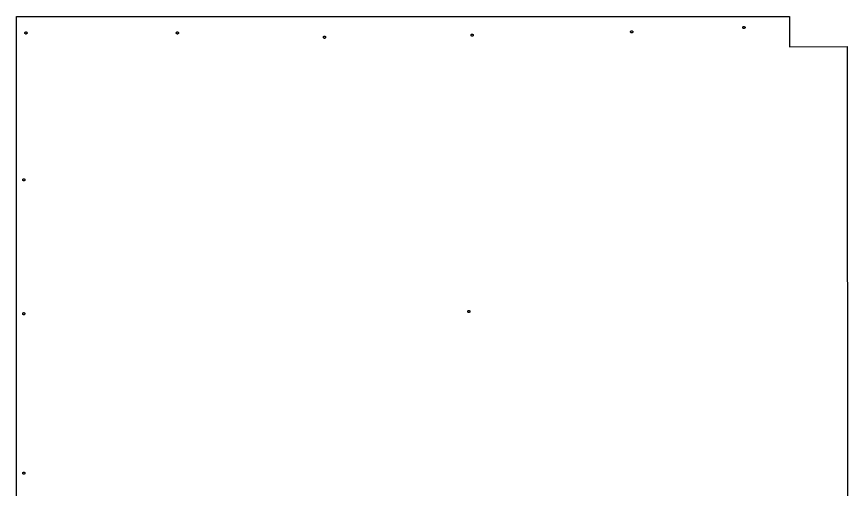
# Model space of a CAD drawing. Extents: x 139 to 9870, y -9196 to -71.
# Drawn here: x 4809 to 6334, y -3972 to -3103 of the extents above; entities that cross this region are included whole.
import ezdxf

# ---------------------------------------------------------------- set-up
doc = ezdxf.new("R2010")
doc.units = 0
doc.layers.add('Default_Layer', color=1, linetype='CONTINUOUS')

msp = doc.modelspace()

# ---------------------------------------------------------------- linework, layer by layer
at = {"layer": 'Default_Layer'}
msp.add_lwpolyline([(4809.4, -5718.8), (4809.4, -3102.6), (6228.4, -3102.6), (6228.4, -3158), (6334, -3157.6), (6334.5, -4023.2)], dxfattribs=at)
for points in [[(6144.5, -3120.6), (6144.7, -3120.6), (6144.9, -3120.6), (6145.1, -3120.7), (6145.3, -3120.8), (6145.5, -3120.8), (6145.6, -3120.9), (6145.8, -3121.1), (6145.9, -3121.2), (6146.1, -3121.3), (6146.2, -3121.5), (6146.3, -3121.6), (6146.4, -3121.8), (6146.4, -3122), (6146.5, -3122.2), (6146.5, -3122.4), (6146.5, -3122.6), (6146.5, -3122.8), (6146.5, -3123), (6146.4, -3123.2), (6146.4, -3123.4), (6146.3, -3123.6), (6146.2, -3123.7), (6146.1, -3123.9), (6145.9, -3124), (6145.8, -3124.1), (6145.6, -3124.3), (6145.5, -3124.4), (6145.3, -3124.4), (6145.1, -3124.5), (6144.9, -3124.6), (6144.7, -3124.6), (6144.5, -3124.6), (6144.3, -3124.6), (6144.1, -3124.6), (6143.9, -3124.5), (6143.7, -3124.4), (6143.6, -3124.4), (6143.4, -3124.3), (6143.2, -3124.1), (6143.1, -3124), (6143, -3123.9), (6142.9, -3123.7), (6142.8, -3123.6), (6142.7, -3123.4), (6142.6, -3123.2), (6142.6, -3123), (6142.5, -3122.8), (6142.5, -3122.6), (6142.5, -3122.4), (6142.6, -3122.2), (6142.6, -3122), (6142.7, -3121.8), (6142.8, -3121.6), (6142.9, -3121.5), (6143, -3121.3), (6143.1, -3121.2), (6143.2, -3121.1), (6143.4, -3120.9), (6143.6, -3120.8), (6143.7, -3120.8), (6143.9, -3120.7), (6144.1, -3120.6), (6144.3, -3120.6), (6144.5, -3120.6)], [(4826.5, -3130.6), (4826.7, -3130.6), (4826.9, -3130.6), (4827.1, -3130.7), (4827.3, -3130.8), (4827.5, -3130.8), (4827.6, -3130.9), (4827.8, -3131.1), (4827.9, -3131.2), (4828.1, -3131.3), (4828.2, -3131.5), (4828.3, -3131.6), (4828.4, -3131.8), (4828.4, -3132), (4828.5, -3132.2), (4828.5, -3132.4), (4828.5, -3132.6), (4828.5, -3132.8), (4828.5, -3133), (4828.4, -3133.2), (4828.4, -3133.4), (4828.3, -3133.6), (4828.2, -3133.7), (4828.1, -3133.9), (4827.9, -3134), (4827.8, -3134.1), (4827.6, -3134.3), (4827.5, -3134.4), (4827.3, -3134.4), (4827.1, -3134.5), (4826.9, -3134.6), (4826.7, -3134.6), (4826.5, -3134.6), (4826.3, -3134.6), (4826.1, -3134.6), (4825.9, -3134.5), (4825.7, -3134.4), (4825.6, -3134.4), (4825.4, -3134.3), (4825.2, -3134.1), (4825.1, -3134), (4825, -3133.9), (4824.9, -3133.7), (4824.8, -3133.6), (4824.7, -3133.4), (4824.6, -3133.2), (4824.6, -3133), (4824.5, -3132.8), (4824.5, -3132.6), (4824.5, -3132.4), (4824.6, -3132.2), (4824.6, -3132), (4824.7, -3131.8), (4824.8, -3131.6), (4824.9, -3131.5), (4825, -3131.3), (4825.1, -3131.2), (4825.2, -3131.1), (4825.4, -3130.9), (4825.6, -3130.8), (4825.7, -3130.8), (4825.9, -3130.7), (4826.1, -3130.6), (4826.3, -3130.6), (4826.5, -3130.6)], [(5104.5, -3130.6), (5104.7, -3130.6), (5104.9, -3130.6), (5105.1, -3130.7), (5105.3, -3130.8), (5105.5, -3130.8), (5105.6, -3130.9), (5105.8, -3131.1), (5105.9, -3131.2), (5106.1, -3131.3), (5106.2, -3131.5), (5106.3, -3131.6), (5106.4, -3131.8), (5106.4, -3132), (5106.5, -3132.2), (5106.5, -3132.4), (5106.5, -3132.6), (5106.5, -3132.8), (5106.5, -3133), (5106.4, -3133.2), (5106.4, -3133.4), (5106.3, -3133.6), (5106.2, -3133.7), (5106.1, -3133.9), (5105.9, -3134), (5105.8, -3134.1), (5105.6, -3134.3), (5105.5, -3134.4), (5105.3, -3134.4), (5105.1, -3134.5), (5104.9, -3134.6), (5104.7, -3134.6), (5104.5, -3134.6), (5104.3, -3134.6), (5104.1, -3134.6), (5103.9, -3134.5), (5103.7, -3134.4), (5103.6, -3134.4), (5103.4, -3134.3), (5103.2, -3134.1), (5103.1, -3134), (5103, -3133.9), (5102.9, -3133.7), (5102.8, -3133.6), (5102.7, -3133.4), (5102.6, -3133.2), (5102.6, -3133), (5102.5, -3132.8), (5102.5, -3132.6), (5102.5, -3132.4), (5102.6, -3132.2), (5102.6, -3132), (5102.7, -3131.8), (5102.8, -3131.6), (5102.9, -3131.5), (5103, -3131.3), (5103.1, -3131.2), (5103.2, -3131.1), (5103.4, -3130.9), (5103.6, -3130.8), (5103.7, -3130.8), (5103.9, -3130.7), (5104.1, -3130.6), (5104.3, -3130.6), (5104.5, -3130.6)], [(5374.5, -3138.6), (5374.7, -3138.6), (5374.9, -3138.6), (5375.1, -3138.7), (5375.3, -3138.8), (5375.5, -3138.8), (5375.6, -3138.9), (5375.8, -3139.1), (5375.9, -3139.2), (5376.1, -3139.3), (5376.2, -3139.5), (5376.3, -3139.6), (5376.4, -3139.8), (5376.4, -3140), (5376.5, -3140.2), (5376.5, -3140.4), (5376.5, -3140.6), (5376.5, -3140.8), (5376.5, -3141), (5376.4, -3141.2), (5376.4, -3141.4), (5376.3, -3141.6), (5376.2, -3141.7), (5376.1, -3141.9), (5375.9, -3142), (5375.8, -3142.1), (5375.6, -3142.3), (5375.5, -3142.4), (5375.3, -3142.4), (5375.1, -3142.5), (5374.9, -3142.6), (5374.7, -3142.6), (5374.5, -3142.6), (5374.3, -3142.6), (5374.1, -3142.6), (5373.9, -3142.5), (5373.7, -3142.4), (5373.6, -3142.4), (5373.4, -3142.3), (5373.2, -3142.1), (5373.1, -3142), (5373, -3141.9), (5372.9, -3141.7), (5372.8, -3141.6), (5372.7, -3141.4), (5372.6, -3141.2), (5372.6, -3141), (5372.5, -3140.8), (5372.5, -3140.6), (5372.5, -3140.4), (5372.6, -3140.2), (5372.6, -3140), (5372.7, -3139.8), (5372.8, -3139.6), (5372.9, -3139.5), (5373, -3139.3), (5373.1, -3139.2), (5373.2, -3139.1), (5373.4, -3138.9), (5373.6, -3138.8), (5373.7, -3138.8), (5373.9, -3138.7), (5374.1, -3138.6), (5374.3, -3138.6), (5374.5, -3138.6)], [(5645.5, -3134.6), (5645.7, -3134.6), (5645.9, -3134.6), (5646.1, -3134.7), (5646.3, -3134.8), (5646.5, -3134.8), (5646.6, -3134.9), (5646.8, -3135.1), (5646.9, -3135.2), (5647.1, -3135.3), (5647.2, -3135.5), (5647.3, -3135.6), (5647.4, -3135.8), (5647.4, -3136), (5647.5, -3136.2), (5647.5, -3136.4), (5647.5, -3136.6), (5647.5, -3136.8), (5647.5, -3137), (5647.4, -3137.2), (5647.4, -3137.4), (5647.3, -3137.6), (5647.2, -3137.7), (5647.1, -3137.9), (5646.9, -3138), (5646.8, -3138.1), (5646.6, -3138.3), (5646.5, -3138.4), (5646.3, -3138.4), (5646.1, -3138.5), (5645.9, -3138.6), (5645.7, -3138.6), (5645.5, -3138.6), (5645.3, -3138.6), (5645.1, -3138.6), (5644.9, -3138.5), (5644.7, -3138.4), (5644.6, -3138.4), (5644.4, -3138.3), (5644.2, -3138.1), (5644.1, -3138), (5644, -3137.9), (5643.9, -3137.7), (5643.8, -3137.6), (5643.7, -3137.4), (5643.6, -3137.2), (5643.6, -3137), (5643.5, -3136.8), (5643.5, -3136.6), (5643.5, -3136.4), (5643.6, -3136.2), (5643.6, -3136), (5643.7, -3135.8), (5643.8, -3135.6), (5643.9, -3135.5), (5644, -3135.3), (5644.1, -3135.2), (5644.2, -3135.1), (5644.4, -3134.9), (5644.6, -3134.8), (5644.7, -3134.8), (5644.9, -3134.7), (5645.1, -3134.6), (5645.3, -3134.6), (5645.5, -3134.6)], [(5938.5, -3128.6), (5938.7, -3128.6), (5938.9, -3128.6), (5939.1, -3128.7), (5939.3, -3128.8), (5939.5, -3128.8), (5939.6, -3128.9), (5939.8, -3129.1), (5939.9, -3129.2), (5940.1, -3129.3), (5940.2, -3129.5), (5940.3, -3129.6), (5940.4, -3129.8), (5940.4, -3130), (5940.5, -3130.2), (5940.5, -3130.4), (5940.5, -3130.6), (5940.5, -3130.8), (5940.5, -3131), (5940.4, -3131.2), (5940.4, -3131.4), (5940.3, -3131.6), (5940.2, -3131.7), (5940.1, -3131.9), (5939.9, -3132), (5939.8, -3132.1), (5939.6, -3132.3), (5939.5, -3132.4), (5939.3, -3132.4), (5939.1, -3132.5), (5938.9, -3132.6), (5938.7, -3132.6), (5938.5, -3132.6), (5938.3, -3132.6), (5938.1, -3132.6), (5937.9, -3132.5), (5937.7, -3132.4), (5937.6, -3132.4), (5937.4, -3132.3), (5937.2, -3132.1), (5937.1, -3132), (5937, -3131.9), (5936.9, -3131.7), (5936.8, -3131.6), (5936.7, -3131.4), (5936.6, -3131.2), (5936.6, -3131), (5936.5, -3130.8), (5936.5, -3130.6), (5936.5, -3130.4), (5936.6, -3130.2), (5936.6, -3130), (5936.7, -3129.8), (5936.8, -3129.6), (5936.9, -3129.5), (5937, -3129.3), (5937.1, -3129.2), (5937.2, -3129.1), (5937.4, -3128.9), (5937.6, -3128.8), (5937.7, -3128.8), (5937.9, -3128.7), (5938.1, -3128.6), (5938.3, -3128.6), (5938.5, -3128.6)], [(4822.5, -3400.6), (4822.7, -3400.6), (4822.9, -3400.6), (4823.1, -3400.7), (4823.3, -3400.8), (4823.5, -3400.8), (4823.6, -3400.9), (4823.8, -3401.1), (4823.9, -3401.2), (4824.1, -3401.3), (4824.2, -3401.5), (4824.3, -3401.6), (4824.4, -3401.8), (4824.4, -3402), (4824.5, -3402.2), (4824.5, -3402.4), (4824.5, -3402.6), (4824.5, -3402.8), (4824.5, -3403), (4824.4, -3403.2), (4824.4, -3403.4), (4824.3, -3403.6), (4824.2, -3403.7), (4824.1, -3403.9), (4823.9, -3404), (4823.8, -3404.1), (4823.6, -3404.3), (4823.5, -3404.4), (4823.3, -3404.4), (4823.1, -3404.5), (4822.9, -3404.6), (4822.7, -3404.6), (4822.5, -3404.6), (4822.3, -3404.6), (4822.1, -3404.6), (4821.9, -3404.5), (4821.7, -3404.4), (4821.6, -3404.4), (4821.4, -3404.3), (4821.2, -3404.1), (4821.1, -3404), (4821, -3403.9), (4820.9, -3403.7), (4820.8, -3403.6), (4820.7, -3403.4), (4820.6, -3403.2), (4820.6, -3403), (4820.5, -3402.8), (4820.5, -3402.6), (4820.5, -3402.4), (4820.6, -3402.2), (4820.6, -3402), (4820.7, -3401.8), (4820.8, -3401.6), (4820.9, -3401.5), (4821, -3401.3), (4821.1, -3401.2), (4821.2, -3401.1), (4821.4, -3400.9), (4821.6, -3400.8), (4821.7, -3400.8), (4821.9, -3400.7), (4822.1, -3400.6), (4822.3, -3400.6), (4822.5, -3400.6)], [(5639.5, -3642.6), (5639.7, -3642.6), (5639.9, -3642.6), (5640.1, -3642.7), (5640.3, -3642.8), (5640.5, -3642.8), (5640.6, -3642.9), (5640.8, -3643.1), (5640.9, -3643.2), (5641.1, -3643.3), (5641.2, -3643.5), (5641.3, -3643.6), (5641.4, -3643.8), (5641.4, -3644), (5641.5, -3644.2), (5641.5, -3644.4), (5641.5, -3644.6), (5641.5, -3644.8), (5641.5, -3645), (5641.4, -3645.2), (5641.4, -3645.4), (5641.3, -3645.6), (5641.2, -3645.7), (5641.1, -3645.9), (5640.9, -3646), (5640.8, -3646.1), (5640.6, -3646.3), (5640.5, -3646.4), (5640.3, -3646.4), (5640.1, -3646.5), (5639.9, -3646.6), (5639.7, -3646.6), (5639.5, -3646.6), (5639.3, -3646.6), (5639.1, -3646.6), (5638.9, -3646.5), (5638.7, -3646.4), (5638.6, -3646.4), (5638.4, -3646.3), (5638.2, -3646.1), (5638.1, -3646), (5638, -3645.9), (5637.9, -3645.7), (5637.8, -3645.6), (5637.7, -3645.4), (5637.6, -3645.2), (5637.6, -3645), (5637.5, -3644.8), (5637.5, -3644.6), (5637.5, -3644.4), (5637.6, -3644.2), (5637.6, -3644), (5637.7, -3643.8), (5637.8, -3643.6), (5637.9, -3643.5), (5638, -3643.3), (5638.1, -3643.2), (5638.2, -3643.1), (5638.4, -3642.9), (5638.6, -3642.8), (5638.7, -3642.8), (5638.9, -3642.7), (5639.1, -3642.6), (5639.3, -3642.6), (5639.5, -3642.6)], [(4822.5, -3646.6), (4822.7, -3646.6), (4822.9, -3646.6), (4823.1, -3646.7), (4823.3, -3646.8), (4823.5, -3646.8), (4823.6, -3646.9), (4823.8, -3647.1), (4823.9, -3647.2), (4824.1, -3647.3), (4824.2, -3647.5), (4824.3, -3647.6), (4824.4, -3647.8), (4824.4, -3648), (4824.5, -3648.2), (4824.5, -3648.4), (4824.5, -3648.6), (4824.5, -3648.8), (4824.5, -3649), (4824.4, -3649.2), (4824.4, -3649.4), (4824.3, -3649.6), (4824.2, -3649.7), (4824.1, -3649.9), (4823.9, -3650), (4823.8, -3650.1), (4823.6, -3650.3), (4823.5, -3650.4), (4823.3, -3650.4), (4823.1, -3650.5), (4822.9, -3650.6), (4822.7, -3650.6), (4822.5, -3650.6), (4822.3, -3650.6), (4822.1, -3650.6), (4821.9, -3650.5), (4821.7, -3650.4), (4821.6, -3650.4), (4821.4, -3650.3), (4821.2, -3650.1), (4821.1, -3650), (4821, -3649.9), (4820.9, -3649.7), (4820.8, -3649.6), (4820.7, -3649.4), (4820.6, -3649.2), (4820.6, -3649), (4820.5, -3648.8), (4820.5, -3648.6), (4820.5, -3648.4), (4820.6, -3648.2), (4820.6, -3648), (4820.7, -3647.8), (4820.8, -3647.6), (4820.9, -3647.5), (4821, -3647.3), (4821.1, -3647.2), (4821.2, -3647.1), (4821.4, -3646.9), (4821.6, -3646.8), (4821.7, -3646.8), (4821.9, -3646.7), (4822.1, -3646.6), (4822.3, -3646.6), (4822.5, -3646.6)], [(4822.5, -3939.6), (4822.7, -3939.6), (4822.9, -3939.6), (4823.1, -3939.7), (4823.3, -3939.8), (4823.5, -3939.8), (4823.6, -3939.9), (4823.8, -3940.1), (4823.9, -3940.2), (4824.1, -3940.3), (4824.2, -3940.5), (4824.3, -3940.6), (4824.4, -3940.8), (4824.4, -3941), (4824.5, -3941.2), (4824.5, -3941.4), (4824.5, -3941.6), (4824.5, -3941.8), (4824.5, -3942), (4824.4, -3942.2), (4824.4, -3942.4), (4824.3, -3942.6), (4824.2, -3942.7), (4824.1, -3942.9), (4823.9, -3943), (4823.8, -3943.1), (4823.6, -3943.3), (4823.5, -3943.4), (4823.3, -3943.4), (4823.1, -3943.5), (4822.9, -3943.6), (4822.7, -3943.6), (4822.5, -3943.6), (4822.3, -3943.6), (4822.1, -3943.6), (4821.9, -3943.5), (4821.7, -3943.4), (4821.6, -3943.4), (4821.4, -3943.3), (4821.2, -3943.1), (4821.1, -3943), (4821, -3942.9), (4820.9, -3942.7), (4820.8, -3942.6), (4820.7, -3942.4), (4820.6, -3942.2), (4820.6, -3942), (4820.5, -3941.8), (4820.5, -3941.6), (4820.5, -3941.4), (4820.6, -3941.2), (4820.6, -3941), (4820.7, -3940.8), (4820.8, -3940.6), (4820.9, -3940.5), (4821, -3940.3), (4821.1, -3940.2), (4821.2, -3940.1), (4821.4, -3939.9), (4821.6, -3939.8), (4821.7, -3939.8), (4821.9, -3939.7), (4822.1, -3939.6), (4822.3, -3939.6), (4822.5, -3939.6)]]:
    msp.add_lwpolyline(points, close=True, dxfattribs=at)

doc.saveas('drawing.dxf')
